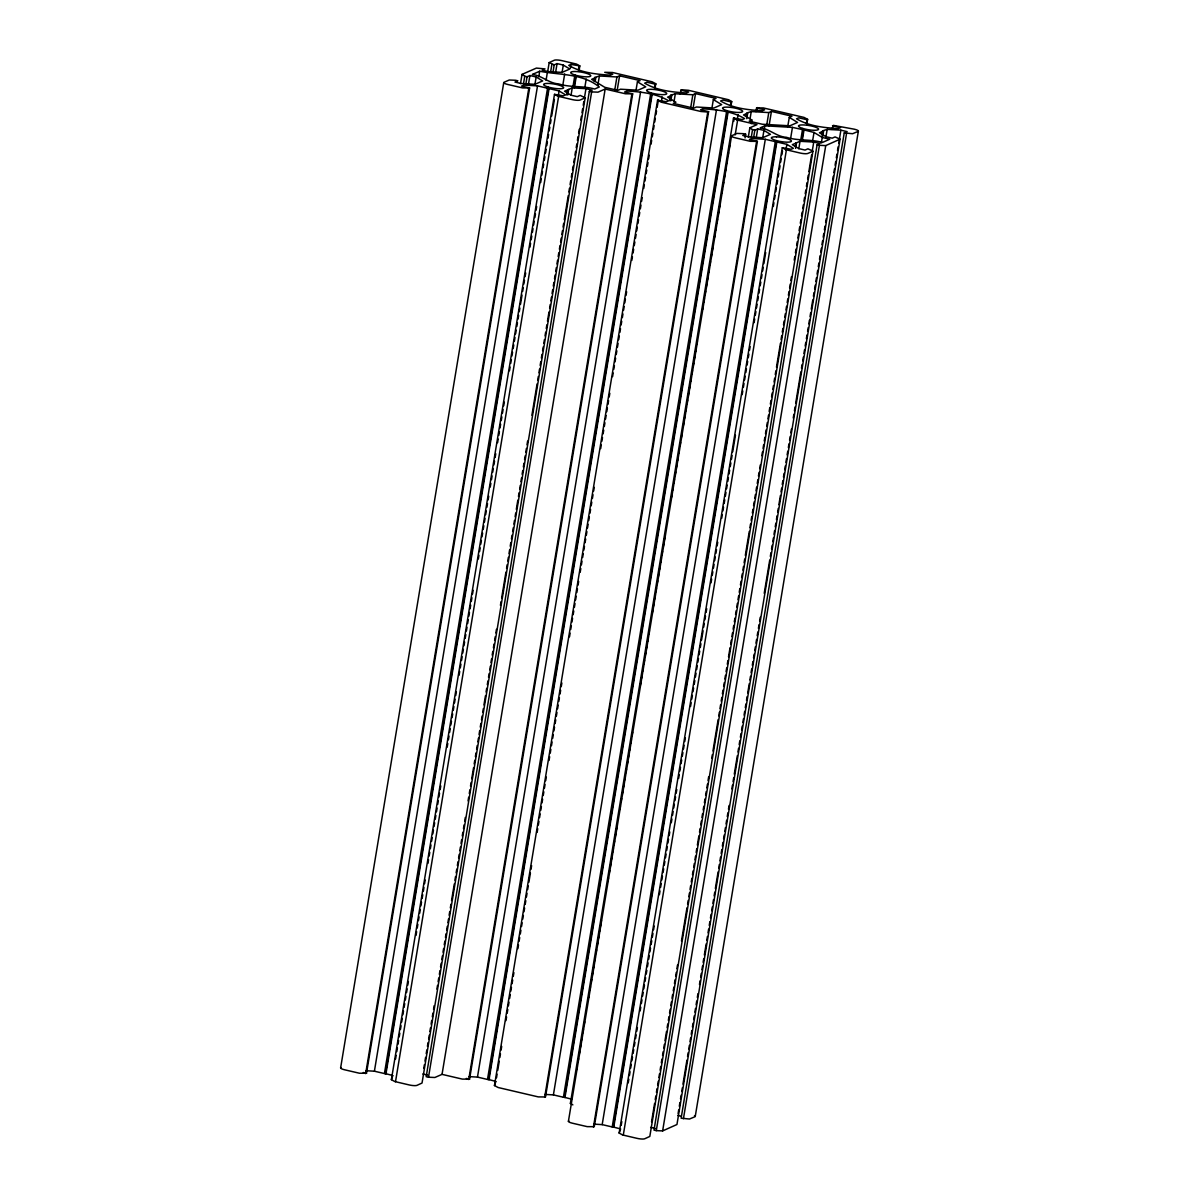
<?xml version="1.0" encoding="UTF-8"?>
<svg xmlns="http://www.w3.org/2000/svg" width="1199" height="1199" viewBox="0 0 1199 1199"><rect width="100%" height="100%" fill="white"/><g stroke="black" fill="none" stroke-linecap="round" stroke-linejoin="round"><path stroke-width="1.5" d="M340.621 1067.919L503.745 82.611M520.501 83.6L522.03 74.383L536.388 68.088L545.005 68.898L542.143 70.156L548.363 71.61L562.076 72.405L569.78 69.017L563.29 65.076L557.07 63.607L554.208 64.866L549.187 62.588L554.313 60.22A6.13 1.274 9.4 0 1 562.046 60.669L576.539 64.087L579.836 65.93L578.922 71.46M523.528 83.615L524.757 76.226L522.03 74.383M525.836 84.155L527.065 76.766L529.928 75.522L536.148 76.976L542.637 80.933L534.934 84.305L521.22 83.525L515 82.057L517.863 80.798L515.57 80.258L509.275 80.003L504.09 82.251A6.13 1.274 9.4 0 0 507.747 84.47L522.539 87.902L529.613 87.962L366.489 1073.27L359.415 1073.225L344.638 1069.793A6.13 1.274 9.4 0 1 340.981 1067.56M528.399 84.739L529.928 75.522M365.665 1073.63L528.789 88.321M534.934 84.35L536.148 76.976M538.786 76.766L539.7 71.236C559.828 75.192 582.339 73.214 599.305 86.987L594.674 89.026C582.894 85.579 570.334 87.707 558.614 83.885C548.797 83.345 541.963 75.537 532.371 74.443L539.7 71.236M365.83 1070.707L374.403 1071.202L537.527 85.878L559.079 90.944L565.568 94.886L563.35 95.86L554.493 94.346L391.384 1079.67L394.786 1081.543L409.174 1084.93A6.16 1.274 9.4 0 0 416.952 1085.365L422.033 1083.042L585.157 97.733L580.136 95.395L577.259 96.654L571.039 95.201L564.549 91.244L568.116 89.685L567.517 93.372M546.055 80.363L547.269 72.974M547.658 71.775L549.187 62.588M374.403 1071.202L384.429 1073.555L547.538 88.231M550.671 71.715L551.9 64.326M392.628 1075.473L385.449 1073.615L548.572 88.291M385.943 1073.899L549.067 88.591M552.979 72.255L554.208 64.866M555.542 72.839L557.07 63.607M392.822 1075.608L391.384 1079.67M395.565 1059.002L396.18 1055.315M396.794 1051.628L397.394 1047.941M398.008 1044.239L398.623 1040.552M399.237 1036.865L399.837 1033.178M400.451 1029.476L401.066 1025.789M401.68 1022.103L402.279 1018.416M402.894 1014.729L403.508 1011.027M404.123 1007.34L404.722 1003.653M405.337 999.966L405.951 996.264M406.566 992.577L407.165 988.89M407.78 985.203L408.394 981.516M416.038 935.385L416.638 931.683M417.252 927.996L417.866 924.309M418.481 920.622L419.08 916.935M419.695 913.233L420.309 909.546M420.924 905.859L421.523 902.173M422.138 898.471L422.752 894.784M423.367 891.097L423.966 887.41M424.581 883.708L425.195 880.021M427.938 863.415L428.553 859.728M429.167 856.041L429.782 852.354M430.381 848.652L430.996 844.965M431.61 841.278L432.225 837.591M432.839 833.89L433.438 830.203M434.053 826.516L434.667 822.829M435.282 819.142L435.881 815.44M436.496 811.753L437.11 808.066M437.725 804.379L438.324 800.677M438.939 796.99L439.553 793.303M440.168 789.616L440.767 785.915M447.182 747.172L447.797 743.485M448.411 739.798L449.026 736.096M449.625 732.409L450.239 728.722M450.854 725.035L451.468 721.333M452.083 717.646L452.682 713.96M453.297 710.273L453.911 706.586M454.526 702.884L455.125 699.197M455.74 695.51L456.354 691.823M459.097 675.217L459.712 671.515M460.326 667.828L460.941 664.141M461.54 660.454L462.155 656.767M462.769 653.065L463.384 649.378M463.983 645.691L464.598 642.005M465.212 638.303L465.826 634.616M466.426 630.929L467.04 627.242M467.655 623.54L468.269 619.853M468.884 616.166L469.483 612.479M470.098 608.792L470.712 605.09M471.327 601.403L471.926 597.716M472.541 594.03L473.155 590.328M478.341 558.959L478.956 555.272M479.57 551.585L480.185 547.898M480.784 544.211L481.399 540.509M482.013 536.822L482.627 533.135M483.227 529.448L483.841 525.747M484.456 522.06L485.07 518.373M485.67 514.686L486.284 510.999M486.899 507.297L487.513 503.61M488.128 499.923L488.727 496.236M490.256 487.004L490.871 483.317M491.485 479.63L492.085 475.928M492.699 472.241L493.314 468.554M493.928 464.867L494.543 461.165M495.142 457.478L495.757 453.792M497.585 442.716L498.199 439.029M498.814 435.342L499.428 431.655M500.028 427.953L500.642 424.266M501.257 420.579L501.871 416.892M502.471 413.205L503.085 409.503M503.7 405.817L504.314 402.13M509.5 370.761L510.115 367.074M510.729 363.372L511.344 359.685M511.943 355.998L512.558 352.311M513.172 348.624L513.786 344.922M514.386 341.235L515 337.548M515.615 333.862L516.229 330.16M516.829 326.473L517.443 322.786M518.058 319.099L518.672 315.397M519.272 311.71L519.886 308.023M520.501 304.336L522.03 295.104M522.644 291.417L523.244 287.73M523.858 284.043L524.473 280.341M525.087 276.654L525.687 272.967M529.973 247.129L530.587 243.442M531.187 239.755L531.801 236.068M532.416 232.366L533.03 228.679M533.63 224.992L534.244 221.305M534.859 217.604L535.473 213.917M536.073 210.23L536.687 206.543M540.659 182.548L541.274 178.861M541.888 175.174L542.488 171.487M543.102 167.785L543.717 164.098M544.331 160.411L544.931 156.724M545.545 153.022L546.159 149.335M546.774 145.649L547.388 141.962M547.988 138.275L548.602 134.573M549.217 130.886L549.831 127.199M550.431 123.512L551.045 119.81M551.66 116.123L554.403 99.517M558.464 94.631L559.079 90.944M562.076 72.45L563.29 65.076M395.505 1081.723L558.629 96.4M562.841 85.054L564.669 73.978M570.379 68.103L570.994 64.401L579.836 65.93M566.692 94.916L567.307 91.214M567.771 94.976L568.686 89.43L572.253 87.872L585.966 88.651L592.186 90.12L589.323 91.379L426.2 1076.687L428.508 1077.227L434.877 1077.481L442.041 1074.364L462.304 1079.1L469.558 1079.175L632.682 93.852L624.664 91.978L626.882 90.989C641.075 91.873 656.288 93.372 668.637 100.791L666.419 101.765L657.577 100.236L494.453 1085.56L498.17 1087.523L538.231 1096.89L545.485 1096.98L708.609 111.657L700.591 109.768L702.809 108.794C717.002 109.679 732.214 111.177 744.564 118.596L742.346 119.57L733.503 118.042L570.379 1103.365L572.852 1104.879M571.039 95.246L572.253 87.872M572.852 87.392L574.681 76.331M573.886 87.452L575.715 76.391M574.366 87.752L576.209 76.676M578.398 69.977L579.012 66.29M584.692 88.261L586.221 79.029M423.772 1068.444L424.371 1064.742M424.986 1061.055L425.6 1057.368M426.215 1053.681L426.814 1049.979M427.429 1046.292L428.043 1042.605M428.657 1038.919L429.257 1035.232M429.871 1031.53L430.486 1027.843M431.1 1024.156L431.7 1020.469M432.314 1016.767L432.929 1013.08M433.543 1009.393L434.143 1005.706M436.901 989.1L437.515 985.398M438.115 981.711L438.729 978.024M439.344 974.337L439.958 970.65M440.558 966.949L441.172 963.262M441.787 959.575L442.401 955.888M443.016 952.186L443.615 948.499M444.229 944.812L444.844 941.125M445.458 937.423L446.058 933.736M446.672 930.049L447.287 926.362M447.901 922.675L448.501 918.974M449.115 915.287L449.73 911.6M450.344 907.913L450.944 904.211M451.558 900.524L454.316 883.918M454.916 880.231L455.53 876.544M456.145 872.857L456.759 869.155M457.359 865.468L457.973 861.781M458.588 858.094L459.202 854.392M459.817 850.705L460.416 847.019M461.03 843.332L461.645 839.63M462.259 835.943L462.859 832.256M463.473 828.569L464.088 824.882M464.702 821.18L465.302 817.493M468.06 800.887L468.674 797.2M469.274 793.513L469.888 789.811M470.503 786.124L471.117 782.437M471.717 778.751L473.56 767.675M474.16 763.988L474.774 760.301M475.389 756.599L476.003 752.912M476.603 749.225L477.217 745.538M477.831 741.836L478.446 738.149M479.06 734.462L479.66 730.776M480.274 727.089L480.889 723.387M481.503 719.7L482.103 716.013M482.717 712.326L483.332 708.624M483.946 704.937L485.475 695.72M486.075 692.018L486.689 688.331M487.304 684.644L487.918 680.957M488.518 677.255L489.132 673.568M489.747 669.881L490.361 666.194M490.961 662.507L491.575 658.806M492.189 655.119L492.804 651.432M493.403 647.745L494.018 644.043M494.632 640.356L495.247 636.669M495.861 632.982L496.461 629.295M500.433 605.3L501.047 601.613M501.662 597.926L505.933 572.088M506.548 568.401L507.162 564.714M507.762 561.012L508.376 557.325M508.99 553.638L509.605 549.951M510.204 546.249L510.819 542.562M511.433 538.876L512.048 535.189M512.647 531.487L513.262 527.8M513.876 524.113L514.491 520.426M515.105 516.739L515.705 513.037M516.319 509.35L517.848 500.133M518.463 496.431L519.062 492.744M519.677 489.057L520.291 485.37M520.906 481.668L521.52 477.981M522.12 474.294L522.734 470.608M523.349 466.921L523.963 463.219M524.562 459.532L525.177 455.845M525.791 452.158L526.406 448.456M527.005 444.769L527.62 441.082M531.906 415.244L537.092 383.875M537.707 380.188L538.321 376.501M538.921 372.814L539.535 369.112M540.149 365.425L540.764 361.738M541.363 358.051L541.978 354.364M542.592 350.663L543.207 346.976M543.806 343.289L544.421 339.602M545.035 335.9L545.65 332.213M546.249 328.526L546.864 324.839M547.478 321.152L549.007 311.92M549.622 308.233L550.221 304.546M550.836 300.844L551.45 297.157M552.065 293.47L552.664 289.783M553.279 286.081L553.893 282.394M554.508 278.708L555.107 275.021M555.722 271.319L556.336 267.632M556.95 263.945L557.565 260.258M558.164 256.571L558.779 252.869M559.393 249.182L560.008 245.495M560.607 241.808L561.222 238.106M561.836 234.419L562.451 230.733M563.05 227.046L563.665 223.359M564.279 219.657L568.251 195.677M568.866 191.99L569.465 188.288M570.08 184.601L570.694 180.914M571.309 177.227L571.908 173.525M572.523 169.838L573.137 166.151M573.751 162.465L574.366 158.778M574.965 155.076L575.58 151.389M576.194 147.702L576.809 144.015M577.408 140.313L578.023 136.626M578.637 132.939L579.252 129.252M580.781 120.02L581.38 116.333M581.995 112.646L582.609 108.944M583.224 105.257L583.823 101.57M584.438 97.883L585.966 88.651M428.508 1077.227L591.632 91.918L598.001 92.158L605.165 89.041L625.428 93.777L632.682 93.852M594.149 81.157L594.764 77.47L599.395 75.972L616.915 76.961L619.583 75.807L640.086 80.603L637.418 81.772L635.89 91.004M594.659 81.472L594.764 77.47M595.214 81.217L595.828 77.53M597.866 85.189L599.395 75.972M442.041 1074.364L605.165 89.041M614.787 89.88L616.915 76.961M617.14 90.554L619.583 75.807M468.734 1079.535L631.858 94.211M468.899 1076.612L477.472 1077.092L640.596 91.783M477.472 1077.092L487.498 1079.445L650.622 94.136M495.697 1081.378L488.533 1079.505L651.642 94.181M489.012 1079.804L652.136 94.481M654.324 87.782L655.763 83.735L655.149 87.422M495.891 1081.513L494.453 1085.56M496.506 1077.826L497.105 1074.124M497.72 1070.437L499.249 1061.22M499.863 1057.518L500.463 1053.831M501.077 1050.144L501.692 1046.457M505.963 1020.619L506.577 1016.932M507.192 1013.245L507.806 1009.543M508.406 1005.856L509.02 1002.169M509.635 998.482L510.249 994.78M510.849 991.093L511.463 987.406M512.078 983.72L512.692 980.033M513.292 976.331L513.906 972.644M517.878 948.664L518.493 944.962M519.107 941.275L519.707 937.588M520.321 933.901L520.936 930.214M521.55 926.512L522.164 922.825M522.764 919.138L523.378 915.451M523.993 911.75L524.607 908.063M525.207 904.376L525.821 900.689M526.436 896.987L527.05 893.3M527.65 889.613L528.264 885.926M528.879 882.239L530.408 873.007M531.022 869.32L531.622 865.633M537.122 832.406L537.737 828.719M538.351 825.032L538.965 821.345M539.565 817.658L540.179 813.956M540.794 810.269L541.408 806.582M542.008 802.895L542.622 799.193M543.237 795.507L543.851 791.82M544.451 788.133L545.065 784.446M545.68 780.744L546.294 777.057M549.037 760.451L549.652 756.764M550.266 753.077L550.866 749.375M551.48 745.688L552.095 742.001M552.709 738.314L553.309 734.612M553.923 730.925L554.538 727.238M555.152 723.552L555.751 719.865M556.366 716.163L556.98 712.476M557.595 708.789L558.209 705.102M558.809 701.4L559.423 697.713M560.038 694.026L560.652 690.339M561.252 686.652L561.866 682.95M569.51 636.819L570.11 633.132M570.724 629.445L571.338 625.758M571.953 622.071L572.552 618.369M573.167 614.682L573.781 610.995M574.396 607.308L575.01 603.607M575.61 599.92L576.224 596.233M576.839 592.546L577.453 588.844M578.053 585.157L578.667 581.47M580.196 572.238L580.811 568.551M581.425 564.864L582.025 561.177M582.639 557.49L583.254 553.788M583.868 550.101L584.468 546.414M585.082 542.727L585.697 539.025M586.311 535.339L586.911 531.652M587.525 527.965L588.139 524.278M588.754 520.576L589.353 516.889M589.968 513.202L590.582 509.515M591.197 505.813L591.796 502.126M592.411 498.439L593.025 494.752M593.64 491.05L594.254 487.364M600.669 448.621L601.269 444.934M601.883 441.232L602.498 437.545M603.112 433.858L603.711 430.171M604.326 426.469L604.94 422.782M605.555 419.095L606.154 415.409M606.769 411.722L607.383 408.02M607.998 404.333L608.597 400.646M609.212 396.959L609.826 393.257M612.569 376.651L613.184 372.964M613.798 369.277L614.413 365.59M615.012 361.903L615.627 358.201M616.241 354.514L616.856 350.827M617.47 347.14L618.07 343.439M618.684 339.752L619.298 336.065M619.913 332.378L620.512 328.676M621.127 324.989L621.741 321.302M622.356 317.615L622.955 313.928M623.57 310.226L624.184 306.539M624.799 302.852L625.398 299.165M626.013 295.464L626.627 291.777M631.813 260.408L632.428 256.721M633.042 253.034L633.657 249.347M634.256 245.645L634.87 241.958M635.485 238.271L636.099 234.584M636.714 230.882L637.313 227.196M637.928 223.509L638.542 219.822M639.157 216.135L639.756 212.433M640.371 208.746L640.985 205.059M641.6 201.372L642.199 197.67M643.728 188.453L644.343 184.766M644.957 181.064L645.572 177.377M646.171 173.69L646.786 170.003M647.4 166.301L648.015 162.614M648.614 158.927L649.229 155.241M651.057 144.165L651.671 140.478M652.286 136.791L652.9 133.089M653.515 129.402L654.114 125.715M654.729 122.028L655.343 118.341M655.958 114.639L656.557 110.952M657.172 107.266L658.401 99.877M661.548 100.521L662.148 96.834M669.776 100.806L670.691 95.276L675.322 93.762L692.842 94.766L695.51 93.597L716.013 98.408L713.345 99.577L711.816 108.809M670.586 99.277L670.691 95.276M670.841 100.866L671.755 95.335M674.108 101.151L675.322 93.762M680.043 93.807L681.482 89.76L688.436 90.3L728.572 99.742L731.69 101.525L731.075 105.227M690.714 107.685L692.842 94.766M693.067 108.36L695.51 93.597M544.661 1097.34L707.785 112.017L708.609 111.657M544.841 1094.417L553.398 1094.897L716.522 109.589M553.398 1094.897L563.425 1097.25L726.549 111.927M571.623 1099.168L564.459 1097.31L727.568 111.987M564.939 1097.61L728.063 112.286M730.251 105.587L731.69 101.525M576.704 1069.793L577.318 1066.106M577.918 1062.404L578.532 1058.717M579.147 1055.03L579.761 1051.343M580.376 1047.656L580.975 1043.954M581.59 1040.267L582.204 1036.58M582.819 1032.894L583.418 1029.192M584.033 1025.505L584.647 1021.818M588.619 997.823L589.234 994.136M589.833 990.449L590.448 986.762M591.062 983.075L591.677 979.373M592.276 975.686L592.891 971.999M593.505 968.312L594.119 964.61M594.719 960.924L595.333 957.237M595.948 953.55L596.562 949.863M597.177 946.161L597.776 942.474M598.391 938.787L599.005 935.1M599.62 931.398L601.448 920.337M607.863 881.58L608.478 877.893M609.077 874.206L609.692 870.519M610.306 866.817L610.92 863.13M611.52 859.443L612.134 855.756M612.749 852.054L613.363 848.367M613.963 844.681L614.577 840.994M615.192 837.307L615.806 833.605M616.421 829.918L617.02 826.231M619.778 809.625L620.378 805.938M620.992 802.236L621.607 798.549M622.221 794.862L622.836 791.175M623.435 787.488L624.05 783.786M624.664 780.099L625.279 776.412M625.878 772.726L626.492 769.024M627.107 765.337L627.721 761.65M628.321 757.963L628.935 754.261M629.55 750.574L630.164 746.887M630.764 743.2L631.378 739.513M631.993 735.811L632.607 732.124M640.236 685.993L640.851 682.306M641.465 678.619L642.079 674.932M642.679 671.23L643.293 667.543M643.908 663.856L644.522 660.169M645.122 656.467L645.736 652.781M646.351 649.094L646.965 645.407M647.565 641.72L648.179 638.018M648.794 634.331L649.408 630.644M652.151 614.038L652.766 610.351M653.38 606.649L653.98 602.962M654.594 599.275L655.209 595.588M655.823 591.886L656.423 588.199M657.037 584.513L657.652 580.826M658.266 577.139L658.88 573.437M659.48 569.75L660.094 566.063M660.709 562.376L661.323 558.674M661.923 554.987L662.537 551.3M663.152 547.613L663.766 543.926M664.366 540.224L664.98 536.538M671.395 497.795L672.01 494.093M672.624 490.406L673.224 486.719M673.838 483.032L674.452 479.345M675.067 475.643L675.681 471.956M676.281 468.269L676.895 464.583M677.51 460.881L678.124 457.194M678.724 453.507L679.338 449.82M679.953 446.118L680.567 442.431M681.167 438.744L681.781 435.057M683.31 425.825L683.925 422.138M684.539 418.451L685.139 414.764M685.753 411.062L686.368 407.375M686.982 403.688L687.582 400.001M688.196 396.299L688.811 392.613M689.425 388.926L690.024 385.239M690.639 381.552L691.253 377.85M691.868 374.163L692.467 370.476M693.082 366.789L693.696 363.087M694.311 359.4L694.925 355.713M695.525 352.026L696.139 348.324M696.754 344.638L697.368 340.951M702.554 309.582L703.169 305.895M703.783 302.208L704.383 298.506M704.997 294.819L705.611 291.132M706.226 287.445L706.825 283.743M707.44 280.056L708.054 276.37M708.669 272.683L709.268 268.996M709.883 265.294L710.497 261.607M711.112 257.92L711.726 254.233M712.326 250.531L712.94 246.844M714.469 237.627L715.084 233.925M715.683 230.238L716.298 226.551M716.912 222.864L717.527 219.177M718.141 215.475L718.741 211.788M719.355 208.101L719.97 204.415M721.798 193.339L722.412 189.652M723.027 185.95L723.626 182.263M724.241 178.576L724.855 174.889M725.47 171.202L726.069 167.5M726.684 163.813L727.298 160.126M727.913 156.44L728.512 152.738M729.127 149.051L729.741 145.364M733.713 121.369L734.328 117.682M568.416 1121.335L731.525 136.012M748.311 137.091L749.855 127.798L756.989 124.651L737.22 120.005L738.074 114.639M735.182 134.873L737.625 120.11M746.512 117.082L746.617 113.081L751.248 111.567L768.784 112.571L771.437 111.402L791.939 116.213L789.272 117.382L787.743 126.599M746.767 118.671L747.681 113.141M745.044 137.9L745.658 134.213L743.35 133.674L737.085 133.404L731.885 135.652A6.13 1.274 9.4 0 0 735.542 137.885L750.319 141.317L757.393 141.362L594.269 1126.685L587.195 1126.64L572.418 1123.208A6.13 1.274 9.4 0 1 568.761 1120.975M750.034 118.956L751.248 111.567M751.233 123.692L751.848 120.005L743.545 114.954L747.127 113.38M751.323 137.031L752.537 129.642L749.84 127.903M755.969 111.612L756.584 107.925L763.313 107.925L804.064 117.412L807.616 119.33L806.702 124.876M756.794 111.252L757.408 107.565M753.616 137.57L754.845 130.181L757.708 128.922L763.943 130.391L770.432 134.333L762.714 137.72L749.015 136.926L742.781 135.472L745.658 134.213M756.179 138.155L757.708 128.922M593.445 1127.045L756.569 141.722M762.714 137.765L763.943 130.391M764.213 129.492L764.827 125.805L792.449 127.394L803.495 129.792L814.016 132.445L822.244 137.45L829.753 139.234L822.424 142.456C810.659 138.994 798.099 141.107 786.409 137.3C776.592 136.776 769.773 128.937 760.196 127.843L764.827 125.805M766.641 125.49L768.784 112.571M593.625 1124.122L602.183 1124.617L765.307 139.294L786.874 144.345L793.363 148.301L791.13 149.275L782.288 147.762L619.164 1133.07L622.581 1134.958L636.954 1138.331A6.13 1.274 9.4 0 0 644.687 1138.78L649.813 1136.442L812.937 151.134L807.916 148.811L805.054 150.07L798.819 148.616L792.329 144.659L795.911 143.101L795.297 146.788M768.994 126.165L771.437 111.402M602.183 1124.617L612.209 1126.955L775.333 141.647M620.408 1128.888L613.244 1127.015L776.352 141.707M613.723 1127.315L776.847 141.992M620.602 1129.023L619.164 1133.07M621.217 1125.336L621.816 1121.65M628.231 1082.892L628.846 1079.205M629.46 1075.518L630.074 1071.816M630.674 1068.129L631.288 1064.442M631.903 1060.755L632.517 1057.068M633.132 1053.366L633.731 1049.68M634.346 1045.993L634.96 1042.306M635.575 1038.604L636.174 1034.917M636.789 1031.23L637.403 1027.543M640.146 1010.937L640.761 1007.235M641.375 1003.548L641.99 999.861M642.589 996.174L643.204 992.487M643.818 988.785L644.433 985.098M645.032 981.411L645.647 977.725M646.261 974.023L646.875 970.336M647.475 966.649L648.089 962.962M648.704 959.275L649.318 955.573M649.918 951.886L650.532 948.199M651.147 944.512L651.761 940.81M652.376 937.123L652.975 933.436M653.59 929.75L654.204 926.048M659.39 894.694L660.005 890.992M660.619 887.305L661.234 883.618M661.833 879.931L662.447 876.229M663.062 872.542L663.676 868.855M664.276 865.168L664.89 861.467M665.505 857.78L666.119 854.093M666.719 850.406L667.333 846.719M667.948 843.017L668.562 839.33M669.177 835.643L669.776 831.956M671.305 822.724L671.92 819.037M672.534 815.35L673.134 811.648M673.748 807.961L674.363 804.274M674.977 800.587L675.592 796.9M676.191 793.198L676.806 789.512M678.634 778.436L679.248 774.749M679.863 771.062L680.477 767.375M681.077 763.673L681.691 759.986M682.306 756.299L682.92 752.612M683.52 748.925L684.134 745.223M684.749 741.537L685.363 737.85M690.549 706.481L691.164 702.794M691.778 699.092L692.393 695.405M692.992 691.718L693.607 688.031M694.221 684.344L694.835 680.642M695.435 676.955L696.049 673.268M696.664 669.582L697.278 665.88M697.878 662.193L698.492 658.506M699.107 654.819L699.721 651.132M700.321 647.43L700.935 643.743M701.55 640.056L703.079 630.824M703.693 627.137L704.293 623.45M704.907 619.763L705.522 616.061M706.136 612.374L706.736 608.687M711.022 582.849L711.636 579.162M712.236 575.475L712.85 571.788M713.465 568.086L714.079 564.399M714.679 560.712L715.293 557.025M715.908 553.338L716.522 549.637M717.122 545.95L717.736 542.263M721.708 518.268L722.323 514.581M722.937 510.894L723.537 507.207M724.151 503.505L724.766 499.818M725.38 496.131L725.98 492.444M726.594 488.757L727.208 485.055M727.823 481.369L728.437 477.682M729.037 473.995L729.651 470.293M730.266 466.606L730.88 462.919M731.48 459.232L732.094 455.53M732.709 451.843L735.452 435.237M742.181 394.651L742.781 390.964M743.395 387.262L744.009 383.575M744.624 379.888L745.223 376.201M745.838 372.499L746.452 368.812M747.067 365.125L747.681 361.439M748.281 357.737L748.895 354.05M749.51 350.363L750.124 346.676M754.096 322.681L754.696 318.994M755.31 315.307L755.925 311.62M756.539 307.918L757.139 304.231M757.753 300.544L758.368 296.857M758.982 293.156L759.581 289.469M760.196 285.782L760.81 282.095M761.425 278.408L762.024 274.706M762.639 271.019L763.253 267.332M763.868 263.645L765.696 252.569M773.34 206.438L773.94 202.751M774.554 199.064L775.168 195.362M775.783 191.675L776.382 187.988M776.997 184.301L777.611 180.614M778.226 176.912L778.825 173.226M779.44 169.539L780.054 165.852M780.669 162.15L781.268 158.463M781.883 154.776L782.497 151.089M785.944 149.89L786.874 144.345M623.285 1135.138L786.409 149.815M790.621 138.455L792.449 127.394M795.551 148.376L796.466 142.846L800.033 141.287L813.746 142.067L819.981 143.52L817.104 144.779L653.995 1130.102L656.288 1130.642L662.627 1130.912L676.955 1124.512L840.064 139.189L835.059 136.911L832.196 138.17L825.961 136.701L819.472 132.759L823.054 131.186L822.139 136.716M798.819 148.661L800.033 141.287M800.632 140.808L802.476 129.732M801.666 140.868L803.495 129.792M802.161 141.167L803.989 130.091M806.178 123.392L807.616 119.33M812.487 141.662L814.016 132.445M651.552 1121.844L654.609 1103.395M655.209 1099.708L655.823 1096.021M656.438 1092.319L657.052 1088.632M657.652 1084.945L658.266 1081.258M658.88 1077.571L659.495 1073.869M660.109 1070.182L660.709 1066.496M661.323 1062.809L661.938 1059.107M662.552 1055.42L663.152 1051.733M663.766 1048.046L664.381 1044.344M664.995 1040.657L666.524 1031.44M667.124 1027.738L667.738 1024.051M668.353 1020.364L668.967 1016.677M669.567 1012.99L670.181 1009.288M670.796 1005.601L671.41 1001.914M672.01 998.227L672.624 994.526M673.239 990.839L673.853 987.152M674.452 983.465L675.067 979.763M675.681 976.076L676.296 972.389M676.91 968.702L677.51 965.015M681.482 941.02L686.982 907.808M687.597 904.121L688.211 900.434M688.811 896.732L689.425 893.045M690.039 889.358L690.654 885.671M691.253 881.969L691.868 878.282M692.482 874.596L693.097 870.909M693.696 867.222L694.311 863.52M694.925 859.833L695.54 856.146M696.154 852.459L696.754 848.757M697.368 845.07L698.897 835.853M699.512 832.151L700.111 828.464M700.726 824.777L701.34 821.09M701.955 817.388L702.569 813.701M703.169 810.014L703.783 806.327M704.398 802.641L705.012 798.939M705.611 795.252L706.226 791.565M706.84 787.878L707.455 784.176M708.054 780.489L708.669 776.802M711.726 758.353L712.341 754.666M712.955 750.964L718.141 719.595M718.756 715.908L719.37 712.221M719.97 708.534L720.584 704.847M721.198 701.145L721.813 697.458M722.412 693.771L723.027 690.084M723.641 686.383L724.256 682.696M724.855 679.009L725.47 675.322M726.084 671.635L726.699 667.933M727.298 664.246L727.913 660.559M728.527 656.872L730.056 647.64M730.671 643.953L731.27 640.266M731.885 636.564L732.499 632.877M733.114 629.19L733.713 625.503M734.328 621.801L734.942 618.114M735.557 614.428L736.156 610.741M736.771 607.054L737.385 603.352M737.999 599.665L738.614 595.978M739.213 592.291L739.828 588.589M740.442 584.902L741.057 581.215M741.656 577.528L742.271 573.826M742.885 570.139L743.5 566.453M744.099 562.766L744.714 559.079M745.328 555.377L749.3 531.397M749.915 527.71L750.514 524.008M751.129 520.321L751.743 516.634M752.358 512.947L752.957 509.26M753.572 505.558L754.186 501.871M754.8 498.184L755.415 494.498M756.014 490.796L756.629 487.109M757.243 483.422L757.858 479.735M758.457 476.033L759.072 472.346M759.686 468.659L760.301 464.972M761.83 455.74L762.429 452.053M763.044 448.366L763.658 444.679M764.273 440.977L764.872 437.29M765.487 433.603L766.101 429.916M766.716 426.215L767.315 422.528M767.93 418.841L768.544 415.154M769.159 411.452L769.758 407.765M770.372 404.078L770.987 400.391M771.601 396.704L772.201 393.002M772.815 389.315L773.43 385.628M774.044 381.941L774.659 378.24M775.258 374.553L775.873 370.866M776.487 367.179L780.459 343.184M781.074 339.497L781.673 335.81M782.288 332.123L782.902 328.421M783.517 324.734L784.116 321.047M784.731 317.36L785.345 313.658M785.959 309.971L786.559 306.285M787.173 302.598L787.788 298.911M788.402 295.209L789.002 291.522M789.616 287.835L790.231 284.148M790.845 280.446L791.46 276.759M794.203 260.153L794.817 256.466M795.417 252.779L796.031 249.077M796.646 245.39L797.26 241.703M797.875 238.016L798.474 234.33M799.089 230.628L799.703 226.941M800.318 223.254L800.917 219.567M801.531 215.865L802.146 212.178M802.76 208.491L803.36 204.804M803.974 201.117L804.589 197.415M805.203 193.728L805.803 190.041M806.417 186.355L807.032 182.653M807.646 178.966L808.246 175.279M808.86 171.592L811.618 154.986M812.218 151.284L813.746 142.067M656.288 1130.642L819.412 145.319L825.736 145.589L840.064 139.189M821.944 134.573L822.559 130.886L827.19 129.372L840.889 130.166L847.123 131.62L844.246 132.879L681.137 1118.202L689.485 1119.027L694.91 1116.749A6.13 1.274 9.4 0 0 694.491 1115.625M821.33 142.996L822.244 137.45M822.694 136.476L823.608 130.946M825.961 136.761L827.19 129.372M662.627 1130.912L825.736 145.589M831.896 129.417L833.335 125.37L854.362 129.207A6.13 1.274 9.4 0 1 858.019 131.44L852.609 133.718L844.246 132.879M678.079 1113.631L678.694 1109.944M679.308 1106.257L679.908 1102.555M680.522 1098.869L681.137 1095.182M681.751 1091.495L682.351 1087.808M682.965 1084.106L686.937 1060.126M687.552 1056.439L688.166 1052.737M688.781 1049.05L689.38 1045.363M689.995 1041.676L690.609 1037.974M691.223 1034.287L691.823 1030.6M692.437 1026.914L693.052 1023.227M693.666 1019.525L694.266 1015.838M694.88 1012.151L695.495 1008.464M696.109 1004.762L696.709 1001.075M697.323 997.388L697.938 993.701M699.467 984.469L700.081 980.782M700.681 977.095L701.295 973.393M701.91 969.706L702.524 966.019M703.124 962.332L703.738 958.645M704.353 954.944L706.181 943.883M706.796 940.181L707.41 936.494M708.024 932.807L708.624 929.12M709.238 925.433L709.853 921.731M710.467 918.044L711.067 914.357M711.681 910.67L712.296 906.969M712.91 903.282L713.51 899.595M714.124 895.908L714.739 892.206M715.353 888.519L718.096 871.913M718.711 868.226L719.325 864.539M719.925 860.852L720.539 857.15M721.154 853.463L721.768 849.776M722.368 846.089L722.982 842.387M723.596 838.701L724.211 835.014M724.825 831.327L725.425 827.625M726.039 823.938L726.654 820.251M727.268 816.564L727.868 812.877M728.482 809.175L729.097 805.488M731.84 788.882L732.454 785.195M733.069 781.508L733.683 777.806M734.283 774.119L737.34 755.67M737.955 751.983L738.569 748.296M739.169 744.594L739.783 740.907M740.397 737.22L741.012 733.533M741.611 729.831L742.226 726.144M742.84 722.457L743.455 718.771M744.069 715.084L744.669 711.382M745.283 707.695L745.898 704.008M746.512 700.321L747.112 696.619M747.726 692.932L749.255 683.715M749.87 680.013L750.484 676.326M751.084 672.639L751.698 668.952M752.313 665.25L752.927 661.563M753.527 657.876L754.141 654.189M754.756 650.502L755.37 646.801M755.969 643.114L756.584 639.427M757.198 635.74L757.813 632.038M758.412 628.351L759.027 624.664M759.641 620.977L760.256 617.29M764.228 593.295L769.728 560.083M770.328 556.396L770.942 552.709M771.556 549.007L772.171 545.32M772.77 541.633L773.385 537.946M773.999 534.244L774.614 530.558M775.213 526.871L775.828 523.184M776.442 519.497L777.057 515.795M777.656 512.108L778.271 508.421M778.885 504.734L780.414 495.502M781.029 491.815L781.628 488.128M782.243 484.426L782.857 480.739M783.472 477.052L784.071 473.365M784.686 469.663L785.3 465.976M785.915 462.289L786.529 458.603M787.129 454.916L787.743 451.214M788.357 447.527L788.972 443.84M789.571 440.153L790.186 436.451M790.8 432.764L791.415 429.077M793.243 418.001L793.858 414.314M794.457 410.628L795.072 406.941M795.686 403.239L800.872 371.87M801.487 368.183L802.101 364.496M802.716 360.809L803.33 357.107M803.929 353.42L804.544 349.733M805.158 346.046L805.773 342.359M806.372 338.658L806.987 334.971M807.601 331.284L808.216 327.597M808.815 323.895L809.43 320.208M810.044 316.521L810.659 312.834M811.258 309.147L812.787 299.915M813.402 296.228L814.016 292.541M814.631 288.839L815.23 285.152M815.845 281.465L816.459 277.778M817.074 274.076L817.673 270.389M818.288 266.703L818.902 263.016M819.516 259.314L820.116 255.627M820.73 251.94L821.345 248.253M821.959 244.566L822.574 240.864M823.173 237.177L823.788 233.49M824.402 229.803L825.017 226.101M825.616 222.415L826.231 218.728M826.845 215.041L832.031 183.672M832.646 179.985L833.26 176.283M833.875 172.596L834.474 168.909M835.089 165.222L835.703 161.52M836.317 157.833L836.917 154.146M837.531 150.46L838.146 146.773M838.76 143.071L840.889 130.166M683.43 1118.742L846.554 133.419M695.255 1116.389L858.379 131.081M585.082 97.838L580.061 100.057A6.16 1.274 9.4 0 1 572.298 99.607L557.91 96.22L554.493 94.346M812.877 151.224L807.811 153.457A6.13 1.274 9.4 0 1 800.078 153.022L785.69 149.635L782.288 147.762M570.994 64.401L568.761 65.375C581.125 72.794 596.338 74.293 610.516 75.177L612.749 74.203L604.731 72.315L612.509 72.495L652.046 81.772L655.763 83.735M595.259 77.77L591.692 79.344L604.761 87.302L617.83 90.375L620.482 89.206L638.003 90.21L645.721 86.823L637.418 81.772M671.185 95.575L667.618 97.149L675.906 102.2L673.253 103.369L693.756 108.18L696.409 107.011L713.93 108.015L721.648 104.628L713.345 99.577M751.848 120.005L749.18 121.174L762.234 124.231L789.871 125.805L797.575 122.433L789.272 117.382M570.379 1103.365L571.204 1103.005M537.527 85.878L523.813 85.099L521.58 86.073L529.613 87.962M568.686 89.43L568.116 89.685M707.785 112.017L700.83 111.477L661.293 102.2L657.577 100.236M765.307 139.294L751.593 138.514L749.375 139.489L757.393 141.362M796.466 142.846L795.911 143.101M384.429 1073.555L385.449 1073.615M487.498 1079.445L488.533 1079.505M563.425 1097.25L564.459 1097.31M612.209 1126.955L613.244 1127.015M654.939 84.095L646.92 82.206L644.687 83.181C657.052 90.599 672.264 92.098 686.457 92.982L688.676 92.008L680.657 90.12M730.865 101.9L722.847 100.012L720.614 100.986C732.979 108.405 748.191 109.903 762.384 110.788L764.602 109.798L756.584 107.925M806.792 119.69L798.774 117.817L796.541 118.791C808.905 126.21 824.118 127.708 838.311 128.578L840.529 127.604L832.511 125.73M524.757 76.226L527.065 76.766M589.323 91.379L591.632 91.918M752.537 129.642L754.845 130.181M817.104 144.779L819.412 145.319M677.78 1115.475L680.882 1116.209M466.351 1078.426L469.558 1079.175M422.842 1073.974L427.518 1075.068M650.637 1127.39L655.298 1128.484M363.282 1072.52L366.489 1073.27M737.22 120.005L733.503 118.042M386.468 1072.745A10.206 2.128 9.4 0 1 385.299 1072.431M489.537 1078.65A10.206 2.128 9.4 0 1 488.952 1078.486M776.487 136.851L776.323 136.836A10.206 2.128 9.4 0 0 771.946 138.754L773.7 139.669A10.206 2.128 9.4 0 0 790.875 141.722A10.206 2.128 9.4 0 0 779.575 137.091L776.487 136.851M575.01 75.042A10.206 2.128 9.4 0 0 590.777 75.942A10.206 2.128 9.4 0 0 576.419 71.55A10.206 2.128 9.4 0 0 575.01 75.042M547.868 86.942A10.206 2.128 9.4 0 0 563.635 87.857A10.206 2.128 9.4 0 0 549.277 83.465A10.206 2.128 9.4 0 0 547.868 86.942M726.864 110.653A10.206 2.128 9.4 0 0 742.646 111.552A10.206 2.128 9.4 0 0 728.288 107.161A10.206 2.128 9.4 0 0 726.864 110.653M650.937 92.848A10.206 2.128 9.4 0 0 666.719 93.747A10.206 2.128 9.4 0 0 652.361 89.355A10.206 2.128 9.4 0 0 650.937 92.848M802.79 128.458A10.206 2.128 9.4 0 0 818.572 129.357A10.206 2.128 9.4 0 0 804.214 124.966A10.206 2.128 9.4 0 0 802.79 128.458"/></g></svg>
